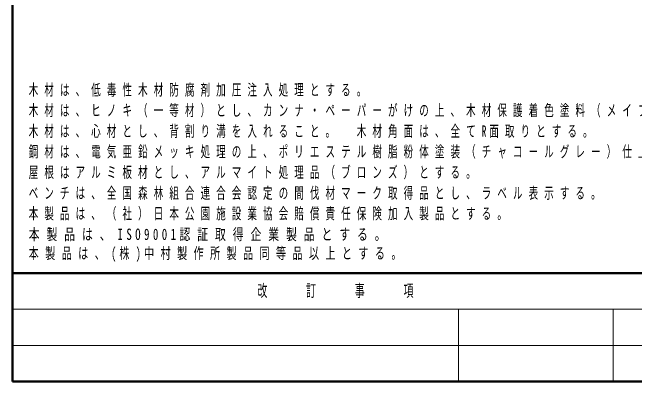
# Model space of a CAD drawing. Units: millimetres on the paper. Extents: x -365 to 12, y -40 to 257.
# Drawn here: x -365 to -244.4, y 0 to 71.5 of the extents above; entities that cross this region are included whole.
import ezdxf

# ---------------------------------------------------------------- set-up
doc = ezdxf.new("R2010")
doc.units = ezdxf.units.MM
doc.layers.add('LY_1', color=7, linetype='Continuous', lineweight=25)
doc.layers.add('LY_2', color=7, linetype='Continuous', lineweight=13)
doc.styles.add('ＭＳ ゴシック', font='')
doc.styles.get('ＭＳ ゴシック').set_extended_font_data('MS Gothic')

msp = doc.modelspace()

# ---------------------------------------------------------------- linework, layer by layer
at = {"layer": 'LY_2', "lineweight": 50}
for p, q in [((-365, 257), (-365, 0)), ((-365, 21), (0, 21)), ((-365, 0), (0, 0))]:
    msp.add_line(p, q, dxfattribs=at)
at = {"layer": 'LY_2'}
for p, q in [((-365, 14), (-238.5, 14)), ((-278.5, 14), (-278.5, 0)), ((-248.5, 14), (-248.5, 0)), ((-365, 7), (-238.5, 7))]:
    msp.add_line(p, q, dxfattribs=at)

# ---------------------------------------------------------------- texts
at = {"layer": 'LY_1', "char_height": 2.199, "attachment_point": 7, "style": 'ＭＳ ゴシック'}
for s, insert in [('\\T1.64;\\W0.6;木材は、低毒性木材防腐剤加圧注入処理とする。', (-361.842, 55.196)), ('\\T1.64;\\W0.6;木材は、ヒノキ（一等材）とし、カンナ・ペーパーがけの上、木材保護着色塗料（メイプル）塗装仕上げとする。', (-361.842, 51.196)), ('\\T1.64;\\W0.6;木材は、心材とし、背割り溝を入れること。\u3000木材角面は、全てR面取りとする。', (-361.842, 47.196)), ('\\T1.64;\\W0.6;鋼材は、電気亜鉛メッキ処理の上、ポリエステル樹脂粉体塗装（チャコールグレー）仕上げとする。', (-361.842, 43.196)), ('\\T1.64;\\W0.6;屋根はアルミ板材とし、アルマイト処理品（ブロンズ）とする。', (-361.842, 39.196)), ('\\T1.64;\\W0.6;ベンチは、全国森林組合連合会認定の間伐材マーク取得品とし、ラベル表示する。', (-361.842, 35.196)), ('\\T1.64;\\W0.6;本製品は、（社）日本公園施設業協会賠償責任保険加入製品とする。', (-361.842, 31.196)), ('\\T1.64;\\W0.7;本製品は、ISO9001認証取得企業製品とする。', (-361.842, 27.196)), ('\\T1.64;\\W0.65;本製品は、(株)中村製作所製品同等品以上とする。', (-361.842, 23.196))]:
    msp.add_mtext(s, dxfattribs=dict(at, insert=insert))
at = {"layer": 'LY_2', "color": 4, "insert": (-301.75, 17.5), "char_height": 2.346, "attachment_point": 5, "style": 'ＭＳ ゴシック'}
msp.add_mtext('\\T1.64;\\W0.6;改\u3000\u3000訂\u3000\u3000事\u3000\u3000項', dxfattribs=at)

doc.saveas('drawing.dxf')
